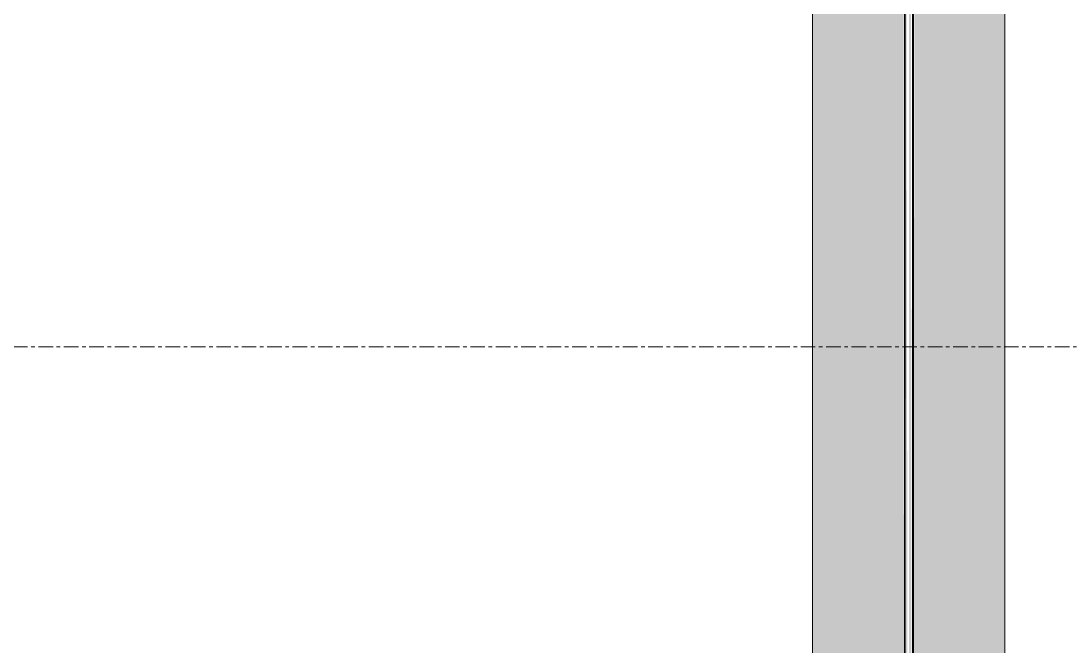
# Model space of a CAD drawing. Header units: inches. Extents: x 21380 to 98133, y -290 to 853.
# Drawn here: x 24926.03 to 24962.16, y 251.45 to 272.97 of the extents above; entities that cross this region are included whole.
import ezdxf

# ---------------------------------------------------------------- set-up
doc = ezdxf.new("R2010")
doc.units = ezdxf.units.IN
doc.header["$MEASUREMENT"] = 0
doc.linetypes.add('Grid Line 1_2_', pattern=[0.875, 0.5, -0.125, 0.125, -0.125])
doc.layers.add('A-FLOR-LEVL', color=51, linetype='Continuous', lineweight=9)
doc.layers.add('Q-SPCQ', color=91, linetype='Continuous', lineweight=9)

# ---------------------------------------------------------------- blocks, each defined once
blk = doc.blocks.new('Basketball_Backstop-Performance_Sports_Systems-3103-Ceiling_Hung - 27_-0_ to 27_-11 7_8_-652462-Building Section - East_West looking North')
at = {"layer": 'Q-SPCQ'}
h = blk.add_hatch(color=256, dxfattribs=at)
h.paths.add_polyline_path([(24956.737, 157.563), (24959.822, 157.563), (24959.806, 160.188), (24956.737, 160.188), (24956.737, 159.438)], flags=0)
h.paths.add_polyline_path([(24956.391, 157.563), (24956.487, 157.563), (24956.487, 160.188), (24953.391, 160.188), (24953.407, 157.563), (24955.749, 157.563)], flags=0)
h.paths.add_polyline_path([(24956.424, 208.884), (24956.487, 209.122), (24956.424, 209.061)], flags=0)
h.paths.add_polyline_path([(24955.458, 224.76), (24955.124, 224.794), (24955.301, 224.771)], flags=0)
h.paths.add_polyline_path([(24953.391, 164.313), (24956.487, 164.32), (24956.424, 208.559), (24956.299, 208.574), (24956.237, 208.574), (24956.112, 208.574), (24956.112, 209.746), (24955.674, 209.746), (24955.674, 209.942), (24955.549, 210.006), (24955.549, 210.425), (24955.674, 210.425), (24955.749, 210.621), (24956.112, 210.705), (24956.112, 211.694), (24956.237, 211.694), (24956.237, 211.919), (24956.112, 211.919), (24956.112, 213.056), (24956.424, 213.056), (24956.455, 224.751), (24953.294, 224.751), (24953.374, 164.313)], flags=0)
h.paths.add_polyline_path([(24956.737, 164.313), (24959.919, 164.32), (24959.845, 224.792), (24958.843, 224.75), (24956.768, 224.75), (24956.799, 213.056), (24957.112, 213.056), (24957.112, 211.919), (24956.987, 211.919), (24956.987, 211.694), (24957.112, 211.641), (24957.112, 210.671), (24957.549, 210.671), (24957.549, 210.425), (24957.674, 210.36), (24957.674, 209.942), (24957.549, 209.942), (24957.464, 209.695), (24957.112, 209.641), (24957.112, 208.574), (24956.987, 208.574), (24956.924, 208.559), (24956.799, 208.559), (24956.737, 164.32)], flags=0)
h.paths.add_polyline_path([(24956.924, 210.425), (24956.987, 210.425), (24956.924, 210.558)], flags=0)
h.paths.add_polyline_path([(24956.424, 210.933), (24956.455, 210.944), (24956.424, 210.944)], flags=0)
h.paths.add_polyline_path([(24956.768, 211.459), (24956.799, 211.509), (24956.768, 211.482)], flags=0)
h.paths.add_polyline_path([(24956.17, 213.766), (24956.202, 213.933), (24956.391, 213.831)], flags=0)
h.paths.add_polyline_path([(24957.756, 225.241), (24957.912, 225.204), (24957.912, 225.231)], flags=0)
h.paths.add_polyline_path([(24958.98, 225.187), (24959.919, 225.353), (24959.919, 281.375), (24957.549, 281.295), (24957.549, 281.179), (24957.674, 281.114), (24957.674, 280.696), (24957.549, 280.696), (24957.464, 280.45), (24957.112, 280.45), (24957.112, 279.238), (24957.549, 279.238), (24957.549, 278.991), (24957.674, 278.927), (24957.674, 278.509), (24957.549, 278.509), (24957.464, 278.262), (24957.112, 278.208), (24957.112, 277.141), (24956.987, 277.141), (24956.924, 277.126), (24956.799, 277.126), (24956.768, 225.249), (24958.949, 225.195)], flags=0)
h.paths.add_polyline_path([(24956.424, 277.451), (24956.455, 277.628), (24956.424, 277.628)], flags=0)
h.paths.add_polyline_path([(24955.124, 225.189), (24956.455, 225.25), (24956.424, 277.126), (24956.299, 277.141), (24956.237, 277.141), (24956.112, 277.141), (24956.112, 278.312), (24955.674, 278.312), (24955.674, 278.509), (24955.549, 278.573), (24955.549, 278.991), (24955.674, 278.991), (24955.761, 279.187), (24956.112, 279.187), (24956.112, 280.432), (24955.674, 280.432), (24955.674, 280.696), (24955.549, 280.761), (24955.549, 281.179), (24955.674, 281.19), (24955.674, 281.375), (24953.294, 281.375), (24953.332, 225.231), (24953.928, 225.234), (24955.222, 225.204)], flags=0)
h.paths.add_polyline_path([(24956.424, 279.5), (24956.461, 279.579), (24956.424, 279.511)], flags=0)
h.paths.add_polyline_path([(24956.763, 280.022), (24956.799, 280.076), (24956.763, 280.049)], flags=0)
h = blk.add_hatch(color=256, dxfattribs=at)
h.paths.add_polyline_path([(24956.612, 210.929), (24956.524, 279.574), (24956.487, 279.489), (24956.552, 210.944), (24956.611, 210.929)], flags=0)
h.paths.add_polyline_path([(24956.487, 279.643), (24956.612, 279.952), (24956.548, 280.288), (24956.487, 280.283), (24956.487, 279.749)], flags=0)
h = blk.add_hatch(color=256, dxfattribs=at)
h.paths.add_polyline_path([(24956.612, 210.929), (24956.737, 210.944), (24956.674, 279.596), (24956.612, 279.649), (24956.612, 213.147)], flags=0)
h.paths.add_polyline_path([(24956.737, 279.643), (24956.674, 280.078), (24956.612, 280.19), (24956.7, 279.735), (24956.737, 279.643)], flags=0)
for p, q in [((24953.294, 281.375), (24953.294, 224.989)), ((24959.919, 225.045), (24959.919, 281.375)), ((24956.487, 279.542), (24956.487, 210.705)), ((24956.737, 210.705), (24956.737, 279.542)), ((24956.455, 277.841), (24956.455, 210.936)), ((24956.768, 211.459), (24956.768, 277.965))]:
    blk.add_line(p, q, dxfattribs=at)

msp = doc.modelspace()

# ---------------------------------------------------------------- linework, layer by layer
at = {"layer": 'A-FLOR-LEVL', "linetype": 'Grid Line 1_2_'}
msp.add_line((21678.638, 261.75), (26557.324, 261.75), dxfattribs=at)

# ---------------------------------------------------------------- block references
at = {"layer": 'Q-SPCQ'}
msp.add_blockref('Basketball_Backstop-Performance_Sports_Systems-3103-Ceiling_Hung - 27_-0_ to 27_-11 7_8_-652462-Building Section - East_West looking North', (0, 0), dxfattribs=at)

doc.saveas('drawing.dxf')
